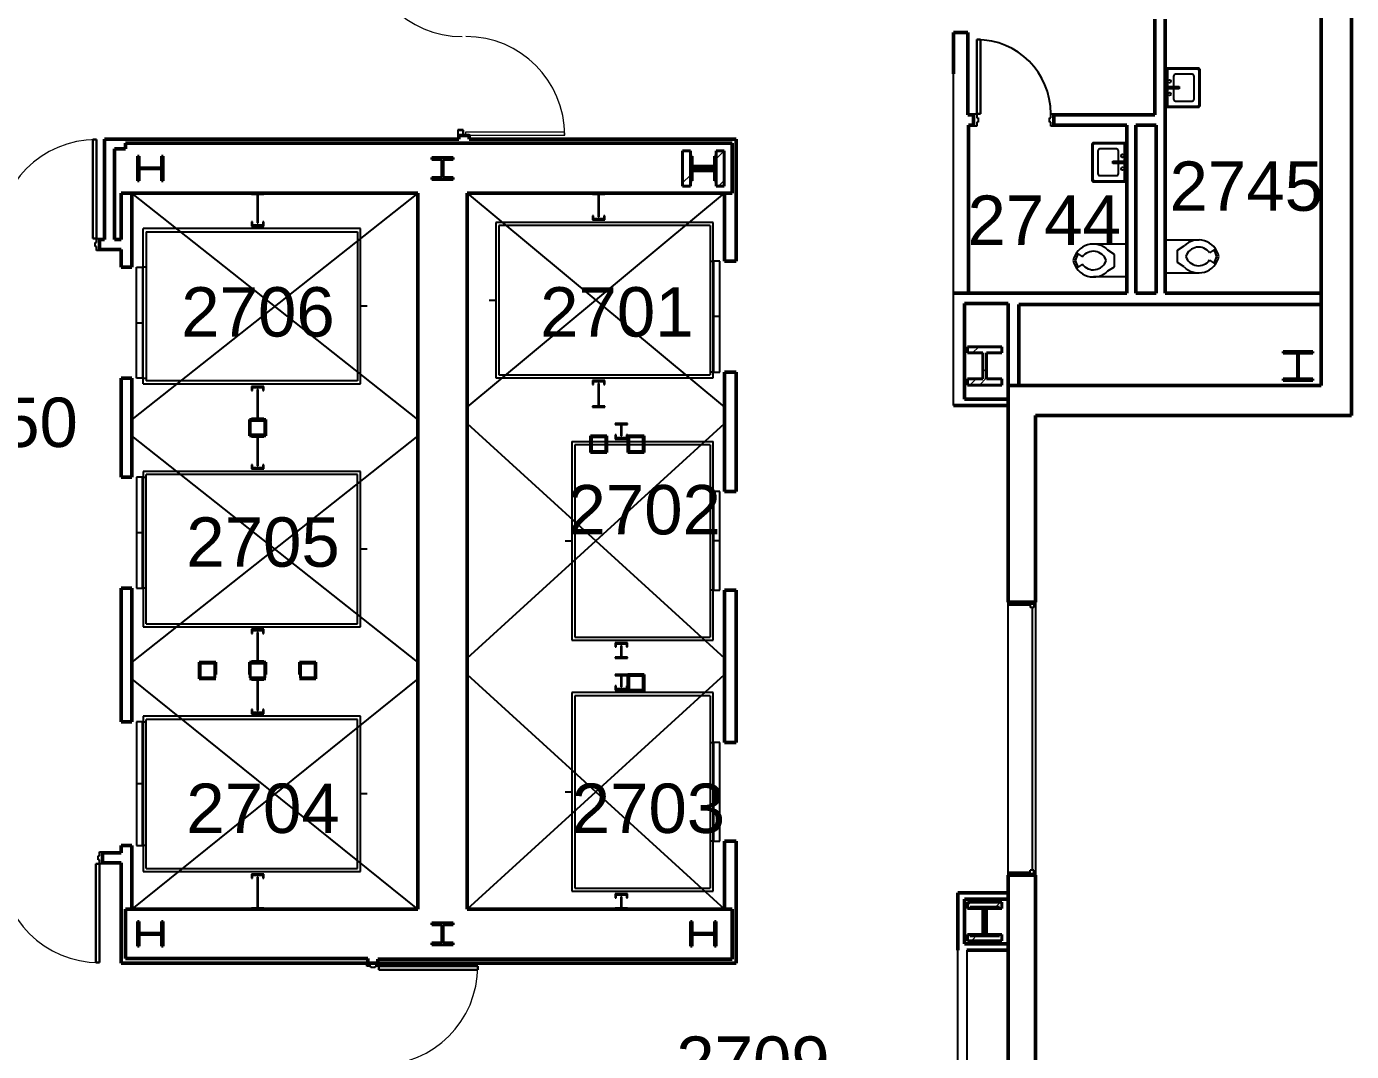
# Model space of a CAD drawing. Header units: inches. Extents: x -1132 to 5570, y -1986 to 4304.
# Drawn here: x 1653 to 2297, y 3424 to 3922 of the extents above; entities that cross this region are included whole.
import ezdxf

# ---------------------------------------------------------------- set-up
doc = ezdxf.new("R2010")
doc.units = ezdxf.units.IN
doc.header["$LTSCALE"] = 96
doc.header["$MEASUREMENT"] = 0
for name, color, linetype in [('A-ANNO-ROOM', 4, 'CONTINUOUS'), ('A-COLS', 5, 'CONTINUOUS'), ('A-DOOR', 2, 'CONTINUOUS'), ('A-FLOR-EVTR', 1, 'CONTINUOUS'), ('A-FLOR-PFIX', 2, 'CONTINUOUS'), ('A-GLAZ', 2, 'CONTINUOUS'), ('A-WALL-FULL', 6, 'CONTINUOUS')]:
    doc.layers.add(name, color=color, linetype=linetype)
doc.styles.add('ARIAL', font='arial.ttf')

msp = doc.modelspace()

# ---------------------------------------------------------------- linework, layer by layer
at = {"layer": 'A-COLS', "lineweight": 40}
for p, q in [((1706.58, 3859.13), (1706.58, 3847.03)), ((1707.39, 3859.13), (1706.58, 3859.13)), ((1707.39, 3853.33), (1707.39, 3859.13)), ((1719.08, 3859.13), (1718.27, 3859.13)), ((1718.27, 3859.13), (1718.27, 3853.33)), ((1719.08, 3847.03), (1719.08, 3859.13)), ((1859.98, 3858.48), (1849.68, 3858.48)), ((1849.68, 3858.48), (1849.68, 3857.49)), ((1849.68, 3857.49), (1854.53, 3857.49)), ((1854.53, 3857.49), (1854.53, 3848.67)), ((1855.13, 3848.67), (1855.13, 3857.49)), ((1855.13, 3857.49), (1859.98, 3857.49)), ((1859.98, 3857.49), (1859.98, 3858.48)), ((1971.48, 3861.68), (1971.48, 3844.48)), ((1975.3, 3861.68), (1971.48, 3861.68)), ((1975.3, 3854.27), (1975.3, 3861.68)), ((1975.33, 3859.13), (1975.33, 3847.03)), ((1976.14, 3859.13), (1975.33, 3859.13)), ((1976.14, 3853.33), (1976.14, 3859.13)), ((1987.83, 3859.13), (1987.02, 3859.13)), ((1987.02, 3859.13), (1987.02, 3853.33)), ((1987.83, 3847.03), (1987.83, 3859.13)), ((1991.68, 3861.68), (1987.86, 3861.68)), ((1987.86, 3861.68), (1987.86, 3854.27)), ((1991.68, 3844.48), (1991.68, 3861.68)), ((1718.27, 3853.33), (1707.39, 3853.33)), ((1707.39, 3847.03), (1707.39, 3852.82)), ((1707.39, 3852.82), (1718.27, 3852.82)), ((1718.27, 3852.82), (1718.27, 3847.03)), ((1987.86, 3854.27), (1975.3, 3854.27)), ((1975.3, 3844.48), (1975.3, 3851.89)), ((1975.3, 3851.89), (1987.86, 3851.89)), ((1987.02, 3853.33), (1976.14, 3853.33)), ((1976.14, 3847.03), (1976.14, 3852.82)), ((1976.14, 3852.82), (1987.02, 3852.82)), ((1987.02, 3852.82), (1987.02, 3847.03)), ((1987.86, 3851.89), (1987.86, 3844.48)), ((1706.58, 3847.03), (1707.39, 3847.03)), ((1718.27, 3847.03), (1719.08, 3847.03)), ((1854.53, 3848.67), (1849.68, 3848.67)), ((1849.68, 3848.67), (1849.68, 3847.68)), ((1849.68, 3847.68), (1859.98, 3847.68)), ((1859.98, 3848.67), (1855.13, 3848.67)), ((1859.98, 3847.68), (1859.98, 3848.67)), ((1971.48, 3844.48), (1975.3, 3844.48)), ((1975.33, 3847.03), (1976.14, 3847.03)), ((1987.02, 3847.03), (1987.83, 3847.03)), ((1987.86, 3844.48), (1991.68, 3844.48)), ((2126.68, 3766.43), (2109.98, 3766.43)), ((2109.98, 3766.43), (2109.98, 3763.39)), ((2109.98, 3763.39), (2117.39, 3763.39)), ((2117.39, 3763.39), (2117.39, 3750.77)), ((2119.27, 3750.77), (2119.27, 3763.39)), ((2119.27, 3763.39), (2126.68, 3763.39)), ((2126.68, 3763.39), (2126.68, 3766.43)), ((2277.84, 3764.09), (2263.32, 3764.09)), ((2263.32, 3764.09), (2263.32, 3763.38)), ((2263.32, 3763.38), (2270.36, 3763.38)), ((2270.36, 3763.38), (2270.36, 3750.78)), ((2270.8, 3750.78), (2270.8, 3763.38)), ((2270.8, 3763.38), (2277.84, 3763.38)), ((2277.84, 3763.38), (2277.84, 3764.09)), ((2117.39, 3750.77), (2109.98, 3750.77)), ((2109.98, 3750.77), (2109.98, 3747.73)), ((2109.98, 3747.73), (2126.68, 3747.73)), ((2126.68, 3750.77), (2119.27, 3750.77)), ((2126.68, 3747.73), (2126.68, 3750.77)), ((2270.36, 3750.78), (2263.32, 3750.78)), ((2263.32, 3750.78), (2263.32, 3750.07)), ((2263.32, 3750.07), (2277.84, 3750.07)), ((2277.84, 3750.78), (2270.8, 3750.78)), ((2277.84, 3750.07), (2277.84, 3750.78)), ((1761.95, 3731.08), (1760.95, 3731.08)), ((1760.95, 3731.08), (1760.95, 3723.08)), ((1761.42, 3723.54), (1761.42, 3730.61)), ((1761.42, 3730.61), (1768.49, 3730.61)), ((1768.95, 3731.08), (1767.95, 3731.08)), ((1768.49, 3730.61), (1768.49, 3723.54)), ((1768.95, 3723.08), (1768.95, 3731.08)), ((1760.95, 3723.08), (1761.95, 3723.08)), ((1768.49, 3723.54), (1761.42, 3723.54)), ((1767.95, 3723.08), (1768.95, 3723.08)), ((1934.7, 3723.08), (1926.7, 3723.08)), ((1926.7, 3723.08), (1926.7, 3715.08)), ((1927.17, 3722.61), (1934.24, 3722.61)), ((1927.17, 3715.54), (1927.17, 3722.61)), ((1934.24, 3722.61), (1934.24, 3715.54)), ((1934.7, 3715.08), (1934.7, 3723.08)), ((1952.83, 3723.08), (1944.83, 3723.08)), ((1944.83, 3723.08), (1944.83, 3715.08)), ((1945.29, 3722.61), (1952.36, 3722.61)), ((1945.29, 3715.54), (1945.29, 3722.61)), ((1952.36, 3722.61), (1952.36, 3715.54)), ((1952.83, 3715.08), (1952.83, 3723.08)), ((1934.24, 3715.54), (1927.17, 3715.54)), ((1952.36, 3715.54), (1945.29, 3715.54)), ((1926.7, 3715.08), (1934.7, 3715.08)), ((1944.83, 3715.08), (1952.83, 3715.08)), ((1744.58, 3613.08), (1736.58, 3613.08)), ((1736.58, 3613.08), (1736.58, 3605.08)), ((1737.04, 3605.54), (1737.04, 3612.61)), ((1737.04, 3612.61), (1744.11, 3612.61)), ((1744.11, 3612.61), (1744.11, 3605.54)), ((1744.58, 3607.08), (1744.58, 3613.08)), ((1761.95, 3613.08), (1760.95, 3613.08)), ((1760.95, 3613.08), (1760.95, 3607.08)), ((1761.42, 3605.54), (1761.42, 3612.61)), ((1761.42, 3612.61), (1768.49, 3612.61)), ((1768.95, 3613.08), (1767.95, 3613.08)), ((1768.49, 3612.61), (1768.49, 3605.54)), ((1768.95, 3607.08), (1768.95, 3613.08)), ((1793.33, 3613.08), (1785.33, 3613.08)), ((1785.33, 3613.08), (1785.33, 3607.08)), ((1785.79, 3605.54), (1785.79, 3612.61)), ((1785.79, 3612.61), (1792.86, 3612.61)), ((1792.86, 3612.61), (1792.86, 3605.54)), ((1793.33, 3605.08), (1793.33, 3613.08)), ((1952.83, 3607.08), (1944.83, 3607.08)), ((1944.83, 3607.08), (1944.83, 3599.08)), ((1945.29, 3599.54), (1945.29, 3606.61)), ((1945.29, 3606.61), (1952.36, 3606.61)), ((1952.36, 3606.61), (1952.36, 3599.54)), ((1952.83, 3599.08), (1952.83, 3607.08)), ((1736.58, 3605.08), (1744.58, 3605.08)), ((1744.11, 3605.54), (1737.04, 3605.54)), ((1760.95, 3605.08), (1761.95, 3605.08)), ((1768.49, 3605.54), (1761.42, 3605.54)), ((1767.95, 3605.08), (1768.95, 3605.08)), ((1785.33, 3605.08), (1793.33, 3605.08)), ((1792.86, 3605.54), (1785.79, 3605.54)), ((1944.83, 3599.08), (1952.83, 3599.08)), ((1952.36, 3599.54), (1945.29, 3599.54)), ((2126.68, 3496.43), (2109.98, 3496.43)), ((2109.98, 3496.43), (2109.98, 3493.39)), ((2109.98, 3493.39), (2117.39, 3493.39)), ((2125.59, 3494.09), (2111.07, 3494.09)), ((2111.07, 3494.09), (2111.07, 3493.38)), ((2111.07, 3493.38), (2118.11, 3493.38)), ((2117.39, 3493.39), (2117.39, 3480.77)), ((2118.11, 3493.38), (2118.11, 3480.78)), ((2118.55, 3480.78), (2118.55, 3493.38)), ((2118.55, 3493.38), (2125.59, 3493.38)), ((2119.27, 3480.77), (2119.27, 3493.39)), ((2119.27, 3493.39), (2126.68, 3493.39)), ((2125.59, 3493.38), (2125.59, 3494.09)), ((2126.68, 3493.39), (2126.68, 3496.43)), ((1706.58, 3487.13), (1706.58, 3475.03)), ((1707.39, 3487.13), (1706.58, 3487.13)), ((1707.39, 3481.33), (1707.39, 3487.13)), ((1719.08, 3487.13), (1718.27, 3487.13)), ((1718.27, 3487.13), (1718.27, 3481.33)), ((1719.08, 3475.03), (1719.08, 3487.13)), ((1859.98, 3486.48), (1849.68, 3486.48)), ((1849.68, 3486.48), (1849.68, 3485.49)), ((1849.68, 3485.49), (1854.53, 3485.49)), ((1854.53, 3485.49), (1854.53, 3476.67)), ((1855.13, 3476.67), (1855.13, 3485.49)), ((1855.13, 3485.49), (1859.98, 3485.49)), ((1859.98, 3485.49), (1859.98, 3486.48)), ((1975.33, 3487.13), (1975.33, 3475.03)), ((1976.14, 3487.13), (1975.33, 3487.13)), ((1976.14, 3481.33), (1976.14, 3487.13)), ((1987.83, 3487.13), (1987.02, 3487.13)), ((1987.02, 3487.13), (1987.02, 3481.33)), ((1987.83, 3475.03), (1987.83, 3487.13)), ((1718.27, 3481.33), (1707.39, 3481.33)), ((1707.39, 3475.03), (1707.39, 3480.82)), ((1707.39, 3480.82), (1718.27, 3480.82)), ((1718.27, 3480.82), (1718.27, 3475.03)), ((1987.02, 3481.33), (1976.14, 3481.33)), ((1976.14, 3475.03), (1976.14, 3480.82)), ((1976.14, 3480.82), (1987.02, 3480.82)), ((1987.02, 3480.82), (1987.02, 3475.03)), ((2117.39, 3480.77), (2109.98, 3480.77)), ((2109.98, 3480.77), (2109.98, 3477.73)), ((2109.98, 3477.73), (2126.68, 3477.73)), ((2118.11, 3480.78), (2111.07, 3480.78)), ((2111.07, 3480.78), (2111.07, 3480.07)), ((2111.07, 3480.07), (2125.59, 3480.07)), ((2125.59, 3480.78), (2118.55, 3480.78)), ((2126.68, 3480.77), (2119.27, 3480.77)), ((2125.59, 3480.07), (2125.59, 3480.78)), ((2126.68, 3477.73), (2126.68, 3480.77)), ((1706.58, 3475.03), (1707.39, 3475.03)), ((1718.27, 3475.03), (1719.08, 3475.03)), ((1854.53, 3476.67), (1849.68, 3476.67)), ((1849.68, 3476.67), (1849.68, 3475.68)), ((1849.68, 3475.68), (1859.98, 3475.68)), ((1859.98, 3476.67), (1855.13, 3476.67)), ((1859.98, 3475.68), (1859.98, 3476.67)), ((1975.33, 3475.03), (1976.14, 3475.03)), ((1987.02, 3475.03), (1987.83, 3475.03))]:
    msp.add_line(p, q, dxfattribs=at)
at = {"layer": 'A-COLS', "lineweight": 15}
for p, q in [((1859.75, 3857.49), (1859.98, 3857.72)), ((1972.72, 3861.68), (1971.48, 3860.44)), ((1975.33, 3859.02), (1975.43, 3859.13)), ((1991.68, 3861.63), (1987.86, 3857.81)), ((1706.58, 3856.37), (1707.39, 3857.18)), ((1706.58, 3851.77), (1707.39, 3852.57)), ((1707.63, 3852.82), (1708.15, 3853.33)), ((1854.53, 3852.26), (1855.13, 3852.87)), ((1975.33, 3854.42), (1976.14, 3855.23)), ((1979.71, 3854.27), (1977.33, 3851.89)), ((1984.31, 3854.27), (1981.93, 3851.89)), ((1987.02, 3851.71), (1987.83, 3852.52)), ((1718.27, 3849.06), (1719.08, 3849.87)), ((1849.94, 3847.68), (1850.93, 3848.67)), ((1854.55, 3847.68), (1855.53, 3848.67)), ((1975.3, 3849.86), (1971.48, 3846.04)), ((1975.3, 3845.25), (1974.52, 3844.48)), ((1987.02, 3847.1), (1987.83, 3847.91)), ((1991.68, 3847.23), (1988.92, 3844.48)), ((2109.98, 3765.59), (2110.81, 3766.43)), ((2112.38, 3763.39), (2115.42, 3766.43)), ((2264.43, 3763.38), (2265.14, 3764.09)), ((2117.39, 3753.99), (2119.27, 3755.87)), ((2270.36, 3754.91), (2270.8, 3755.35)), ((2111.12, 3747.73), (2114.16, 3750.77)), ((2115.73, 3747.73), (2119.27, 3751.27)), ((2265.52, 3750.07), (2266.23, 3750.78)), ((2270.13, 3750.07), (2270.84, 3750.78)), ((1768.49, 3728.21), (1768.95, 3728.68)), ((1763.35, 3723.08), (1763.82, 3723.54)), ((1767.96, 3723.08), (1768.42, 3723.54)), ((1768.49, 3723.61), (1768.95, 3724.07)), ((1933.95, 3722.61), (1934.42, 3723.08)), ((1952.36, 3722.02), (1952.83, 3722.48)), ((1926.7, 3715.36), (1927.17, 3715.83)), ((1931.02, 3715.08), (1931.49, 3715.54)), ((1934.24, 3718.29), (1934.7, 3718.76)), ((1945.42, 3715.08), (1945.89, 3715.54)), ((1950.03, 3715.08), (1950.5, 3715.54)), ((1952.36, 3717.41), (1952.83, 3717.87)), ((1766.93, 3612.61), (1767.39, 3613.08)), ((1785.94, 3612.61), (1786.4, 3613.08)), ((1790.54, 3612.61), (1791.01, 3613.08)), ((1744.11, 3608.8), (1744.58, 3609.27)), ((1760.95, 3606.64), (1761.42, 3607.1)), ((1768.49, 3609.56), (1768.95, 3610.03)), ((1785.33, 3612), (1785.79, 3612.47)), ((1785.33, 3607.4), (1785.79, 3607.86)), ((1951, 3606.61), (1951.47, 3607.08)), ((1740.39, 3605.08), (1740.85, 3605.54)), ((1764, 3605.08), (1764.47, 3605.54)), ((1944.83, 3600.44), (1945.29, 3600.9)), ((1952.36, 3603.37), (1952.83, 3603.83)), ((1948.07, 3599.08), (1948.54, 3599.54)), ((2109.98, 3494.88), (2111.52, 3496.43)), ((2113.73, 3493.38), (2113.3, 3494.09)), ((2117.53, 3493.38), (2117.1, 3494.09)), ((2118.55, 3491.68), (2118.11, 3492.42)), ((2122.88, 3493.39), (2125.92, 3496.43)), ((1718.27, 3483.32), (1719.08, 3484.12)), ((1849.68, 3486.28), (1849.87, 3486.48)), ((1853.49, 3485.49), (1854.48, 3486.48)), ((1987.02, 3485.97), (1987.83, 3486.78)), ((2117.39, 3487.89), (2119.27, 3489.77)), ((2117.39, 3483.29), (2119.27, 3485.17)), ((2118.55, 3485.36), (2118.11, 3486.09)), ((1711.17, 3480.82), (1711.68, 3481.33)), ((1715.77, 3480.82), (1716.29, 3481.33)), ((1975.33, 3478.88), (1976.14, 3479.69)), ((1977.26, 3480.82), (1977.78, 3481.33)), ((1981.87, 3480.82), (1982.39, 3481.33)), ((2109.98, 3480.48), (2110.26, 3480.77)), ((2111.83, 3477.73), (2114.87, 3480.77)), ((2121.73, 3480.07), (2121.3, 3480.78)), ((2125.53, 3480.07), (2125.1, 3480.78)), ((2126.23, 3477.73), (2126.68, 3478.18)), ((1706.58, 3476.23), (1707.39, 3477.04)), ((1858.08, 3475.68), (1859.07, 3476.67)), ((1976.08, 3475.03), (1976.14, 3475.09))]:
    msp.add_line(p, q, dxfattribs=at)
at = {"layer": 'A-DOOR', "lineweight": 30}
for p, q in [((2114.45, 3915.7), (2116.2, 3915.7)), ((2114.45, 3879.7), (2114.45, 3915.7)), ((2116.2, 3915.7), (2116.2, 3879.7)), ((2116.2, 3879.7), (2114.45, 3879.7)), ((1684.83, 3867.08), (1684.83, 3819.08)), ((1686.58, 3867.08), (1684.83, 3867.08)), ((1686.58, 3819.08), (1686.58, 3867.08)), ((1684.83, 3819.08), (1686.58, 3819.08)), ((1686.33, 3467.08), (1686.33, 3515.08)), ((1686.33, 3515.08), (1688.08, 3515.08)), ((1688.08, 3515.08), (1688.08, 3467.08)), ((1688.08, 3467.08), (1686.33, 3467.08)), ((1823.95, 3463.55), (1823.95, 3465.3)), ((1823.95, 3465.3), (1871.95, 3465.3)), ((1871.95, 3465.3), (1871.95, 3463.55)), ((1871.95, 3463.55), (1823.95, 3463.55))]:
    msp.add_line(p, q, dxfattribs=at)
at = {"layer": 'A-DOOR'}
for p, q in [((2112.45, 3879.7), (2114.45, 3879.7)), ((2112.45, 3879.2), (2112.45, 3879.7)), ((2112.95, 3879.2), (2112.45, 3879.2)), ((2112.95, 3874.08), (2112.95, 3879.2)), ((2114.45, 3879.7), (2114.45, 3877.76)), ((2114.45, 3877.76), (2115.07, 3877.76)), ((2115.07, 3877.76), (2115.07, 3875.51)), ((2149.83, 3877.76), (2150.45, 3877.76)), ((2149.83, 3875.51), (2149.83, 3877.76)), ((2150.45, 3879.7), (2152.45, 3879.7)), ((2150.45, 3877.76), (2150.45, 3879.7)), ((2151.95, 3879.2), (2151.95, 3874.08)), ((2152.45, 3879.2), (2151.95, 3879.2)), ((2152.45, 3879.7), (2152.45, 3879.2)), ((1864.89, 3871.83), (1862.33, 3871.83)), ((1862.33, 3871.83), (1862.33, 3869.14)), ((1862.39, 3869.2), (1862.39, 3871.76)), ((1862.39, 3871.76), (1864.83, 3871.76)), ((1864.83, 3871.76), (1864.83, 3869.14)), ((1864.89, 3869.2), (1864.89, 3871.83)), ((2112.45, 3874.08), (2112.95, 3874.08)), ((2112.45, 3873.58), (2112.45, 3874.08)), ((2114.45, 3873.58), (2112.45, 3873.58)), ((2114.45, 3875.51), (2114.45, 3873.58)), ((2115.07, 3875.51), (2114.45, 3875.51)), ((2150.45, 3875.51), (2149.83, 3875.51)), ((2150.45, 3873.58), (2150.45, 3875.51)), ((2152.45, 3873.58), (2150.45, 3873.58)), ((2151.95, 3874.08), (2152.45, 3874.08)), ((2152.45, 3874.08), (2152.45, 3873.58)), ((1862.33, 3869.14), (1862.83, 3869.14)), ((1862.83, 3869.2), (1862.39, 3869.2)), ((1862.83, 3869.14), (1862.83, 3869.2)), ((1864.83, 3869.14), (1868.14, 3869.14)), ((1868.2, 3869.2), (1864.89, 3869.2)), ((1868.14, 3867.76), (1867.7, 3867.76)), ((1867.7, 3867.76), (1867.7, 3867.7)), ((1867.7, 3867.7), (1868.2, 3867.7)), ((1868.14, 3869.14), (1868.14, 3867.76)), ((1868.2, 3867.7), (1868.2, 3869.2)), ((1686.58, 3819.08), (1688.58, 3819.08)), ((1686.58, 3817.14), (1686.58, 3819.08)), ((1688.08, 3818.58), (1688.08, 3813.7)), ((1688.58, 3818.58), (1688.08, 3818.58)), ((1688.58, 3819.08), (1688.58, 3818.58)), ((1685.95, 3817.14), (1686.58, 3817.14)), ((1685.95, 3815.14), (1685.95, 3817.14)), ((1686.58, 3815.14), (1685.95, 3815.14)), ((1686.58, 3813.2), (1686.58, 3815.14)), ((1688.58, 3813.2), (1686.58, 3813.2)), ((1688.08, 3813.7), (1688.58, 3813.7)), ((1688.58, 3813.7), (1688.58, 3813.2)), ((1687.46, 3517.01), (1687.46, 3519.01)), ((1687.46, 3519.01), (1688.08, 3519.01)), ((1688.08, 3517.01), (1687.46, 3517.01)), ((1688.08, 3519.01), (1688.08, 3520.95)), ((1688.08, 3520.95), (1690.08, 3520.95)), ((1688.08, 3515.08), (1688.08, 3517.01)), ((1690.08, 3520.45), (1689.58, 3520.45)), ((1689.58, 3520.45), (1689.58, 3515.58)), ((1690.08, 3520.95), (1690.08, 3520.45)), ((1690.08, 3515.08), (1688.08, 3515.08)), ((1689.58, 3515.58), (1690.08, 3515.58)), ((1690.08, 3515.58), (1690.08, 3515.08)), ((1818.08, 3465.3), (1818.08, 3467.3)), ((1818.08, 3467.3), (1818.58, 3467.3)), ((1820.02, 3465.3), (1818.08, 3465.3)), ((1818.58, 3467.3), (1818.58, 3466.8)), ((1818.58, 3466.8), (1823.45, 3466.8)), ((1820.02, 3464.68), (1820.02, 3465.3)), ((1822.02, 3464.68), (1820.02, 3464.68)), ((1822.02, 3465.3), (1822.02, 3464.68)), ((1823.95, 3465.3), (1822.02, 3465.3)), ((1823.45, 3467.3), (1823.95, 3467.3)), ((1823.45, 3466.8), (1823.45, 3467.3)), ((1823.95, 3467.3), (1823.95, 3465.3))]:
    msp.add_line(p, q, dxfattribs=at)
at = {"layer": 'A-DOOR', "lineweight": 20}
for p, q in [((1866.2, 3870.95), (1914.17, 3870.95)), ((1866.2, 3869.2), (1866.2, 3870.95)), ((1914.14, 3869.2), (1914.14, 3870.95)), ((1866.2, 3869.2), (1914.2, 3869.2))]:
    msp.add_line(p, q, dxfattribs=at)
at = {"layer": 'A-DOOR', "lineweight": 9}
for centre, radius, start, end in [((1864.39, 3965.2), 48, 180, 270), ((1866.2, 3869.2), 48, 0, 90), ((2114.45, 3879.7), 36, 0, 90), ((1686.58, 3819.08), 48, 90, 180), ((1688.08, 3515.08), 48, 180, 270), ((1823.95, 3465.3), 48, 270, 0)]:
    msp.add_arc(centre, radius, start, end, dxfattribs=at)
at = {"layer": 'A-DOOR'}
msp.add_arc((2114.45, 3879.7), 36, 0, 90, dxfattribs=at)
at = {"layer": 'A-FLOR-EVTR'}
for p, q in [((1842.83, 3731.08), (1703.83, 3841.08)), ((1842.83, 3841.08), (1703.83, 3731.08)), ((1767.95, 3841.08), (1761.95, 3841.08)), ((1761.95, 3841.08), (1761.95, 3840.58)), ((1761.95, 3840.58), (1764.7, 3840.58)), ((1764.7, 3840.58), (1764.7, 3826.58)), ((1765.2, 3826.58), (1765.2, 3840.58)), ((1765.2, 3840.58), (1767.95, 3840.58)), ((1767.95, 3840.58), (1767.95, 3841.08)), ((1866.83, 3737.08), (1991.83, 3841.08)), ((1866.83, 3841.08), (1991.83, 3737.08)), ((1933.7, 3841.08), (1927.7, 3841.08)), ((1927.7, 3841.08), (1927.7, 3840.58)), ((1927.7, 3840.58), (1930.45, 3840.58)), ((1930.45, 3840.58), (1930.45, 3829.58)), ((1930.95, 3829.58), (1930.95, 3840.58)), ((1930.95, 3840.58), (1933.7, 3840.58)), ((1933.7, 3840.58), (1933.7, 3841.08)), ((1762.45, 3827.08), (1761.95, 3827.08)), ((1761.95, 3827.08), (1761.95, 3825.08)), ((1761.95, 3825.08), (1767.95, 3825.08)), ((1762.45, 3825.58), (1762.45, 3827.08)), ((1767.45, 3825.58), (1762.45, 3825.58)), ((1764.7, 3826.58), (1765.2, 3826.58)), ((1767.95, 3827.08), (1767.45, 3827.08)), ((1767.45, 3827.08), (1767.45, 3825.58)), ((1767.95, 3825.08), (1767.95, 3827.08)), ((1986.33, 3826.83), (1880.7, 3826.83)), ((1880.7, 3826.83), (1880.7, 3751.33)), ((1882.2, 3825.33), (1882.2, 3752.83)), ((1984.83, 3825.33), (1882.2, 3825.33)), ((1928.2, 3830.08), (1927.7, 3830.08)), ((1927.7, 3830.08), (1927.7, 3828.08)), ((1927.7, 3828.08), (1933.7, 3828.08)), ((1928.2, 3828.58), (1928.2, 3830.08)), ((1933.2, 3828.58), (1928.2, 3828.58)), ((1930.45, 3829.58), (1930.95, 3829.58)), ((1933.7, 3830.08), (1933.2, 3830.08)), ((1933.2, 3830.08), (1933.2, 3828.58)), ((1933.7, 3828.08), (1933.7, 3830.08)), ((1984.83, 3825.33), (1984.83, 3752.83)), ((1986.33, 3751.33), (1986.33, 3826.83)), ((1709.33, 3748.33), (1709.33, 3823.83)), ((1814.95, 3823.83), (1709.33, 3823.83)), ((1710.83, 3822.33), (1710.83, 3749.83)), ((1710.83, 3822.33), (1813.45, 3822.33)), ((1813.45, 3822.33), (1813.45, 3749.83)), ((1814.95, 3748.33), (1814.95, 3823.83)), ((1984.83, 3808.08), (1986.33, 3808.08)), ((1989.58, 3808.08), (1986.58, 3808.08)), ((1986.58, 3808.08), (1986.58, 3754.08)), ((1989.58, 3754.08), (1989.58, 3808.08)), ((1706.08, 3751.08), (1706.08, 3805.08)), ((1706.08, 3805.08), (1709.08, 3805.08)), ((1709.08, 3805.08), (1709.08, 3751.08)), ((1710.83, 3805.08), (1709.33, 3805.08)), ((1877.45, 3789.08), (1880.45, 3789.08)), ((1818.2, 3786.08), (1815.2, 3786.08)), ((1989.58, 3781.08), (1986.58, 3781.08)), ((1706.08, 3778.08), (1709.08, 3778.08)), ((1709.08, 3751.08), (1706.08, 3751.08)), ((1709.33, 3751.08), (1710.83, 3751.08)), ((1709.33, 3748.33), (1814.95, 3748.33)), ((1813.45, 3749.83), (1710.83, 3749.83)), ((1880.7, 3751.33), (1986.33, 3751.33)), ((1882.2, 3752.83), (1984.83, 3752.83)), ((1927.7, 3750.08), (1927.7, 3748.08)), ((1933.7, 3750.08), (1927.7, 3750.08)), ((1927.7, 3748.08), (1928.2, 3748.08)), ((1928.2, 3748.08), (1928.2, 3749.58)), ((1928.2, 3749.58), (1933.2, 3749.58)), ((1930.95, 3748.58), (1930.45, 3748.58)), ((1930.45, 3748.58), (1930.45, 3737.58)), ((1930.95, 3737.58), (1930.95, 3748.58)), ((1933.2, 3749.58), (1933.2, 3748.08)), ((1933.2, 3748.08), (1933.7, 3748.08)), ((1933.7, 3748.08), (1933.7, 3750.08)), ((1986.33, 3754.08), (1984.83, 3754.08)), ((1986.58, 3754.08), (1989.58, 3754.08)), ((1767.95, 3747.08), (1761.95, 3747.08)), ((1761.95, 3747.08), (1761.95, 3745.08)), ((1761.95, 3745.08), (1762.45, 3745.08)), ((1762.45, 3745.08), (1762.45, 3746.58)), ((1762.45, 3746.58), (1767.45, 3746.58)), ((1765.2, 3745.58), (1764.7, 3745.58)), ((1764.7, 3745.58), (1764.7, 3731.58)), ((1765.2, 3731.58), (1765.2, 3745.58)), ((1767.45, 3746.58), (1767.45, 3745.08)), ((1767.45, 3745.08), (1767.95, 3745.08)), ((1767.95, 3745.08), (1767.95, 3747.08)), ((1927.7, 3737.58), (1927.7, 3737.08)), ((1930.45, 3737.58), (1927.7, 3737.58)), ((1927.7, 3737.08), (1933.7, 3737.08)), ((1933.7, 3737.58), (1930.95, 3737.58)), ((1933.7, 3737.08), (1933.7, 3737.58)), ((1764.7, 3731.58), (1761.95, 3731.58)), ((1761.95, 3731.58), (1761.95, 3731.08)), ((1761.95, 3731.08), (1767.95, 3731.08)), ((1767.95, 3731.58), (1765.2, 3731.58)), ((1767.95, 3731.08), (1767.95, 3731.58)), ((1866.83, 3615.08), (1991.83, 3729.08)), ((1866.83, 3729.08), (1991.83, 3615.08)), ((1944.7, 3729.08), (1938.7, 3729.08)), ((1938.7, 3729.08), (1938.7, 3728.58)), ((1938.7, 3728.58), (1941.45, 3728.58)), ((1941.45, 3728.58), (1941.45, 3723.08)), ((1941.95, 3723.08), (1941.95, 3728.58)), ((1941.95, 3728.58), (1944.7, 3728.58)), ((1944.7, 3728.58), (1944.7, 3729.08)), ((1842.83, 3723.08), (1703.83, 3613.08)), ((1842.83, 3613.08), (1703.83, 3723.08)), ((1767.95, 3723.08), (1761.95, 3723.08)), ((1761.95, 3723.08), (1761.95, 3722.58)), ((1761.95, 3722.58), (1764.7, 3722.58)), ((1764.7, 3722.58), (1764.7, 3708.58)), ((1765.2, 3708.58), (1765.2, 3722.58)), ((1765.2, 3722.58), (1767.95, 3722.58)), ((1767.95, 3722.58), (1767.95, 3723.08)), ((1939.2, 3723.58), (1938.7, 3723.58)), ((1938.7, 3723.58), (1938.7, 3721.58)), ((1939.2, 3722.08), (1939.2, 3723.58)), ((1944.2, 3722.08), (1939.2, 3722.08)), ((1941.45, 3723.08), (1941.95, 3723.08)), ((1944.7, 3723.58), (1944.2, 3723.58)), ((1944.2, 3723.58), (1944.2, 3722.08)), ((1944.7, 3721.58), (1944.7, 3723.58)), ((1917.7, 3720.33), (1986.33, 3720.33)), ((1917.7, 3720.33), (1917.7, 3623.83)), ((1919.2, 3718.83), (1919.2, 3625.33)), ((1984.83, 3718.83), (1919.2, 3718.83)), ((1938.7, 3721.58), (1944.7, 3721.58)), ((1984.83, 3718.83), (1984.83, 3625.33)), ((1986.33, 3623.83), (1986.33, 3720.33)), ((1709.08, 3703.08), (1706.08, 3703.08)), ((1706.08, 3703.08), (1706.08, 3649.08)), ((1709.08, 3649.08), (1709.08, 3703.08)), ((1814.95, 3705.83), (1709.33, 3705.83)), ((1709.33, 3705.83), (1709.33, 3630.33)), ((1709.33, 3703.08), (1710.83, 3703.08)), ((1710.83, 3631.83), (1710.83, 3704.33)), ((1813.45, 3704.33), (1710.83, 3704.33)), ((1762.45, 3709.08), (1761.95, 3709.08)), ((1761.95, 3709.08), (1761.95, 3707.08)), ((1761.95, 3707.08), (1767.95, 3707.08)), ((1762.45, 3707.58), (1762.45, 3709.08)), ((1767.45, 3707.58), (1762.45, 3707.58)), ((1764.7, 3708.58), (1765.2, 3708.58)), ((1767.95, 3709.08), (1767.45, 3709.08)), ((1767.45, 3709.08), (1767.45, 3707.58)), ((1767.95, 3707.08), (1767.95, 3709.08)), ((1813.45, 3631.83), (1813.45, 3704.33)), ((1814.95, 3630.33), (1814.95, 3705.83)), ((1984.83, 3696.08), (1986.33, 3696.08)), ((1989.58, 3696.08), (1986.58, 3696.08)), ((1986.58, 3696.08), (1986.58, 3648.08)), ((1989.58, 3648.08), (1989.58, 3696.08)), ((1706.08, 3676.08), (1709.08, 3676.08)), ((1914.45, 3672.08), (1917.45, 3672.08)), ((1989.58, 3672.08), (1986.58, 3672.08)), ((1818.2, 3668.08), (1815.2, 3668.08)), ((1706.08, 3649.08), (1709.08, 3649.08)), ((1710.83, 3649.08), (1709.33, 3649.08)), ((1986.33, 3648.08), (1984.83, 3648.08)), ((1986.58, 3648.08), (1989.58, 3648.08)), ((1710.83, 3631.83), (1813.45, 3631.83)), ((1709.33, 3630.33), (1814.95, 3630.33)), ((1767.95, 3629.08), (1761.95, 3629.08)), ((1761.95, 3629.08), (1761.95, 3627.08)), ((1761.95, 3627.08), (1762.45, 3627.08)), ((1762.45, 3627.08), (1762.45, 3628.58)), ((1762.45, 3628.58), (1767.45, 3628.58)), ((1765.2, 3627.58), (1764.7, 3627.58)), ((1764.7, 3627.58), (1764.7, 3613.58)), ((1765.2, 3613.58), (1765.2, 3627.58)), ((1767.45, 3628.58), (1767.45, 3627.08)), ((1767.45, 3627.08), (1767.95, 3627.08)), ((1767.95, 3627.08), (1767.95, 3629.08)), ((1917.7, 3623.83), (1986.33, 3623.83)), ((1919.2, 3625.33), (1984.83, 3625.33)), ((1938.7, 3622.58), (1938.7, 3620.58)), ((1944.7, 3622.58), (1938.7, 3622.58)), ((1938.7, 3620.58), (1939.2, 3620.58)), ((1939.2, 3620.58), (1939.2, 3622.08)), ((1939.2, 3622.08), (1944.2, 3622.08)), ((1941.95, 3621.08), (1941.45, 3621.08)), ((1941.45, 3621.08), (1941.45, 3615.58)), ((1941.95, 3615.58), (1941.95, 3621.08)), ((1944.2, 3622.08), (1944.2, 3620.58)), ((1944.2, 3620.58), (1944.7, 3620.58)), ((1944.7, 3620.58), (1944.7, 3622.58)), ((1764.7, 3613.58), (1761.95, 3613.58)), ((1761.95, 3613.58), (1761.95, 3613.08)), ((1761.95, 3613.08), (1767.95, 3613.08)), ((1767.95, 3613.58), (1765.2, 3613.58)), ((1767.95, 3613.08), (1767.95, 3613.58)), ((1938.7, 3615.58), (1938.7, 3615.08)), ((1941.45, 3615.58), (1938.7, 3615.58)), ((1938.7, 3615.08), (1944.7, 3615.08)), ((1944.7, 3615.58), (1941.95, 3615.58)), ((1944.7, 3615.08), (1944.7, 3615.58)), ((1866.83, 3493.08), (1991.83, 3607.08)), ((1866.83, 3607.08), (1991.83, 3493.08)), ((1944.7, 3607.08), (1938.7, 3607.08)), ((1938.7, 3607.08), (1938.7, 3606.58)), ((1938.7, 3606.58), (1941.45, 3606.58)), ((1941.45, 3606.58), (1941.45, 3601.08)), ((1941.95, 3601.08), (1941.95, 3606.58)), ((1941.95, 3606.58), (1944.7, 3606.58)), ((1944.7, 3606.58), (1944.7, 3607.08)), ((1842.83, 3605.08), (1703.83, 3493.08)), ((1842.83, 3493.08), (1703.83, 3605.08)), ((1767.95, 3605.08), (1761.95, 3605.08)), ((1761.95, 3605.08), (1761.95, 3604.58)), ((1761.95, 3604.58), (1764.7, 3604.58)), ((1764.7, 3604.58), (1764.7, 3589.58)), ((1765.2, 3589.58), (1765.2, 3604.58)), ((1765.2, 3604.58), (1767.95, 3604.58)), ((1767.95, 3604.58), (1767.95, 3605.08)), ((1939.2, 3601.58), (1938.7, 3601.58)), ((1938.7, 3601.58), (1938.7, 3599.58)), ((1939.2, 3600.08), (1939.2, 3601.58)), ((1944.2, 3600.08), (1939.2, 3600.08)), ((1941.45, 3601.08), (1941.95, 3601.08)), ((1944.7, 3601.58), (1944.2, 3601.58)), ((1944.2, 3601.58), (1944.2, 3600.08)), ((1944.7, 3599.58), (1944.7, 3601.58)), ((1986.33, 3598.33), (1917.7, 3598.33)), ((1917.7, 3598.33), (1917.7, 3501.83)), ((1919.2, 3596.83), (1919.2, 3503.33)), ((1984.83, 3596.83), (1919.2, 3596.83)), ((1938.7, 3599.58), (1944.7, 3599.58)), ((1984.83, 3596.83), (1984.83, 3503.33)), ((1986.33, 3501.83), (1986.33, 3598.33)), ((1814.95, 3586.83), (1709.33, 3586.83)), ((1709.33, 3586.83), (1709.33, 3511.33)), ((1762.45, 3590.08), (1761.95, 3590.08)), ((1761.95, 3590.08), (1761.95, 3588.08)), ((1761.95, 3588.08), (1767.95, 3588.08)), ((1762.45, 3588.58), (1762.45, 3590.08)), ((1767.45, 3588.58), (1762.45, 3588.58)), ((1764.7, 3589.58), (1765.2, 3589.58)), ((1767.95, 3590.08), (1767.45, 3590.08)), ((1767.45, 3590.08), (1767.45, 3588.58)), ((1767.95, 3588.08), (1767.95, 3590.08)), ((1814.95, 3511.33), (1814.95, 3586.83)), ((1709.08, 3584.08), (1706.08, 3584.08)), ((1706.08, 3584.08), (1706.08, 3524.08)), ((1709.08, 3524.08), (1709.08, 3584.08)), ((1709.33, 3584.08), (1710.83, 3584.08)), ((1710.83, 3512.83), (1710.83, 3585.33)), ((1813.45, 3585.33), (1710.83, 3585.33)), ((1813.45, 3512.83), (1813.45, 3585.33)), ((1984.83, 3574.08), (1986.33, 3574.08)), ((1989.58, 3574.08), (1986.58, 3574.08)), ((1986.58, 3574.08), (1986.58, 3526.08)), ((1989.58, 3526.08), (1989.58, 3574.08)), ((1706.08, 3554.08), (1709.08, 3554.08)), ((1818.2, 3549.08), (1815.2, 3549.08)), ((1914.45, 3550.08), (1917.45, 3550.08)), ((1989.58, 3550.08), (1986.58, 3550.08)), ((1706.08, 3524.08), (1709.08, 3524.08)), ((1710.83, 3524.08), (1709.33, 3524.08)), ((1986.33, 3526.08), (1984.83, 3526.08)), ((1986.58, 3526.08), (1989.58, 3526.08)), ((1709.33, 3511.33), (1814.95, 3511.33)), ((1710.83, 3512.83), (1813.45, 3512.83)), ((1767.95, 3510.08), (1761.95, 3510.08)), ((1761.95, 3510.08), (1761.95, 3508.08)), ((1762.45, 3508.08), (1762.45, 3509.58)), ((1762.45, 3509.58), (1767.45, 3509.58)), ((1767.45, 3509.58), (1767.45, 3508.08)), ((1767.95, 3508.08), (1767.95, 3510.08)), ((1761.95, 3508.08), (1762.45, 3508.08)), ((1765.2, 3508.58), (1764.7, 3508.58)), ((1764.7, 3508.58), (1764.7, 3493.58)), ((1765.2, 3493.58), (1765.2, 3508.58)), ((1767.45, 3508.08), (1767.95, 3508.08)), ((1919.2, 3503.33), (1984.83, 3503.33)), ((1917.7, 3501.83), (1986.33, 3501.83)), ((1938.7, 3500.58), (1938.7, 3498.58)), ((1944.7, 3500.58), (1938.7, 3500.58)), ((1938.7, 3498.58), (1939.2, 3498.58)), ((1939.2, 3498.58), (1939.2, 3500.08)), ((1939.2, 3500.08), (1944.2, 3500.08)), ((1941.95, 3499.08), (1941.45, 3499.08)), ((1941.45, 3499.08), (1941.45, 3493.58)), ((1941.95, 3493.58), (1941.95, 3499.08)), ((1944.2, 3500.08), (1944.2, 3498.58)), ((1944.2, 3498.58), (1944.7, 3498.58)), ((1944.7, 3498.58), (1944.7, 3500.58)), ((1764.7, 3493.58), (1761.95, 3493.58)), ((1761.95, 3493.58), (1761.95, 3493.08)), ((1761.95, 3493.08), (1767.95, 3493.08)), ((1767.95, 3493.58), (1765.2, 3493.58)), ((1767.95, 3493.08), (1767.95, 3493.58)), ((1938.7, 3493.58), (1938.7, 3493.08)), ((1941.45, 3493.58), (1938.7, 3493.58)), ((1938.7, 3493.08), (1944.7, 3493.08)), ((1944.7, 3493.58), (1941.95, 3493.58)), ((1944.7, 3493.08), (1944.7, 3493.58))]:
    msp.add_line(p, q, dxfattribs=at)
at = {"layer": 'A-FLOR-PFIX'}
for p, q in [((2222.08, 3901.83), (2206.08, 3901.83)), ((2221.58, 3901.33), (2207.08, 3901.33)), ((2207.08, 3901.33), (2207.08, 3883.33)), ((2210.08, 3897.83), (2210.08, 3892.95)), ((2219.08, 3898.83), (2211.08, 3898.83)), ((2220.08, 3886.83), (2220.08, 3897.83)), ((2222.58, 3884.33), (2222.58, 3900.33)), ((2223.08, 3883.83), (2223.08, 3900.83)), ((2207.53, 3891.71), (2207.53, 3892.95)), ((2207.53, 3892.95), (2212.76, 3892.95)), ((2212.76, 3891.71), (2207.53, 3891.71)), ((2210.08, 3891.71), (2210.08, 3886.83)), ((2212.76, 3892.95), (2212.76, 3891.71)), ((2207.08, 3883.33), (2221.58, 3883.33)), ((2211.08, 3885.83), (2219.08, 3885.83)), ((2206.08, 3882.83), (2222.08, 3882.83)), ((2170.33, 3864.58), (2170.33, 3847.58)), ((2170.83, 3864.08), (2170.83, 3848.08)), ((2187.33, 3865.58), (2171.33, 3865.58)), ((2186.33, 3865.08), (2171.83, 3865.08)), ((2186.33, 3847.08), (2186.33, 3865.08)), ((2173.33, 3861.58), (2173.33, 3850.58)), ((2182.33, 3862.58), (2174.33, 3862.58)), ((2183.33, 3856.7), (2183.33, 3861.58)), ((2180.65, 3856.7), (2185.87, 3856.7)), ((2180.65, 3855.45), (2180.65, 3856.7)), ((2185.87, 3855.45), (2180.65, 3855.45)), ((2183.33, 3850.58), (2183.33, 3855.45)), ((2185.87, 3856.7), (2185.87, 3855.45)), ((2171.33, 3846.58), (2187.33, 3846.58)), ((2171.83, 3847.08), (2186.33, 3847.08)), ((2174.33, 3849.58), (2182.33, 3849.58)), ((2187.33, 3816.33), (2170.83, 3816.33)), ((2181.39, 3811.33), (2178.2, 3813.4)), ((2206.08, 3818.33), (2222.58, 3818.33)), ((2212.01, 3813.33), (2215.21, 3815.4)), ((2212.01, 3807.33), (2212.01, 3813.33)), ((2230.46, 3814.09), (2227.59, 3812.07)), ((2162.95, 3812.09), (2165.81, 3810.07)), ((2165.81, 3806.58), (2162.95, 3804.57)), ((2181.39, 3805.33), (2181.39, 3811.33)), ((2215.21, 3805.26), (2212.01, 3807.33)), ((2227.59, 3808.58), (2230.46, 3806.57)), ((2187.33, 3800.33), (2171.13, 3800.33)), ((2178.2, 3803.26), (2181.39, 3805.33)), ((2206.08, 3802.33), (2222.28, 3802.33))]:
    msp.add_line(p, q, dxfattribs=at)
for centre in [(2208.08, 3895.45), (2208.08, 3889.21), (2185.33, 3859.2), (2185.33, 3852.95)]:
    msp.add_circle(centre, 0.75, dxfattribs=at)
for centre, radius, start, end in [((2211.08, 3897.83), 1, 90, 180), ((2219.08, 3897.83), 1, 0, 90), ((2221.58, 3900.33), 1, 0, 90), ((2222.08, 3900.83), 1, 0, 90), ((2211.08, 3886.83), 1, 180, 270), ((2219.08, 3886.83), 1, 270, 0), ((2221.58, 3884.33), 1, 270, 0), ((2222.08, 3883.83), 1, 270, 0), ((2171.33, 3864.58), 1, 90, 180), ((2171.83, 3864.08), 1, 90, 180), ((2174.33, 3861.58), 1, 90, 180), ((2182.33, 3861.58), 1, 0, 90), ((2171.33, 3847.58), 1, 180, 270), ((2171.83, 3848.08), 1, 180, 270), ((2174.33, 3850.58), 1, 180, 270), ((2182.33, 3850.58), 1, 270, 0), ((2171.13, 3806.33), 10, 45, 168.46304), ((2171.13, 3806.33), 6.5, 17.92021, 144.83927), ((2222.28, 3808.33), 10, 11.53696, 135), ((2222.28, 3808.33), 6.5, 35.16073, 162.07979), ((2222.28, 3808.33), 9, 12.83959, 35.16001), ((2171.13, 3810.33), 10, 191.53696, 315), ((2171.13, 3806.33), 9, 144.83999, 167.16041), ((2171.13, 3810.33), 9, 192.83959, 215.16068), ((2171.13, 3810.33), 6.5, 215.16073, 342.07979), ((2222.28, 3812.33), 10, 225, 348.46304), ((2222.28, 3812.33), 6.5, 197.92021, 324.83927), ((2222.28, 3812.33), 9, 324.83932, 347.16041)]:
    msp.add_arc(centre, radius, start, end, dxfattribs=at)
at = {"layer": 'A-GLAZ'}
for p, q in [((2129.7, 3640.95), (2129.7, 3642.2)), ((2129.7, 3640.95), (2140.45, 3640.95)), ((2140.45, 3641.45), (2140.45, 3639.7)), ((2140.45, 3641.45), (2142.95, 3641.45)), ((2142.2, 3639.7), (2140.45, 3639.7)), ((2141.33, 3639.7), (2141.33, 3512.08)), ((2142.2, 3641.45), (2142.2, 3639.7)), ((2142.95, 3642.2), (2142.95, 3641.45)), ((2129.7, 3510.83), (2129.7, 3509.58)), ((2140.45, 3510.83), (2129.7, 3510.83)), ((2142.2, 3512.08), (2140.45, 3512.08)), ((2140.45, 3510.33), (2140.45, 3512.08)), ((2140.45, 3510.33), (2142.95, 3510.33)), ((2142.2, 3510.33), (2142.2, 3512.08)), ((2142.95, 3509.58), (2142.95, 3510.33))]:
    msp.add_line(p, q, dxfattribs=at)
at = {"layer": 'A-WALL-FULL', "lineweight": 50}
for p, q in [((2281.83, 4079.43), (2281.83, 3747.58)), ((2296.58, 3733.08), (2296.58, 4079.43)), ((2200.95, 3925.58), (2200.95, 3879.2)), ((2206.08, 3792.49), (2206.08, 3925.58)), ((2103.08, 3919.08), (2103.08, 3899.08)), ((2110.2, 3919.08), (2103.08, 3919.08)), ((2110.2, 3879.2), (2110.2, 3919.08)), ((2110.2, 3879.2), (2112.95, 3879.2)), ((2112.95, 3874.08), (2112.95, 3879.2)), ((2200.95, 3879.2), (2151.95, 3879.2)), ((2151.95, 3879.2), (2151.95, 3874.08)), ((2110.45, 3874.08), (2112.95, 3874.08)), ((2110.45, 3792.57), (2110.45, 3874.08)), ((2151.95, 3874.08), (2187.33, 3874.08)), ((2187.33, 3874.08), (2187.33, 3792.49)), ((2191.83, 3792.49), (2191.83, 3874.08)), ((2201.58, 3874.08), (2191.83, 3874.08)), ((2201.58, 3874.08), (2201.58, 3792.49)), ((1862.83, 3867.33), (1690.58, 3867.33)), ((1690.58, 3867.33), (1690.58, 3818.58)), ((1700.83, 3865.33), (1995.58, 3865.33)), ((1700.83, 3862.58), (1700.83, 3865.33)), ((1862.83, 3869.14), (1862.83, 3867.33)), ((1867.7, 3869.14), (1862.83, 3869.14)), ((1867.7, 3867.33), (1867.7, 3869.14)), ((1997.58, 3867.33), (1867.7, 3867.33)), ((1995.58, 3865.33), (1995.58, 3841.08)), ((1997.58, 3808.08), (1997.58, 3867.33)), ((1695.33, 3818.58), (1695.33, 3862.58)), ((1695.33, 3862.58), (1700.83, 3862.58)), ((1698.58, 3841.08), (1698.58, 3818.58)), ((1703.83, 3841.08), (1698.58, 3841.08)), ((1703.83, 3805.08), (1703.83, 3841.08)), ((1703.83, 3841.08), (1842.83, 3841.08)), ((1842.83, 3841.08), (1842.83, 3493.08)), ((1866.83, 3493.08), (1866.83, 3841.08)), ((1866.83, 3841.08), (1991.68, 3841.08)), ((1991.83, 3841.08), (1991.83, 3808.08)), ((1995.58, 3841.08), (1991.83, 3841.08)), ((1690.58, 3818.58), (1688.08, 3818.58)), ((1688.08, 3818.58), (1688.08, 3813.7)), ((1698.58, 3818.58), (1695.33, 3818.58)), ((1688.08, 3813.7), (1698.58, 3813.7)), ((1698.58, 3813.7), (1698.58, 3805.08)), ((1991.83, 3808.08), (1997.58, 3808.08)), ((1698.58, 3805.08), (1703.83, 3805.08)), ((2187.33, 3792.49), (2103.08, 3792.49)), ((2108.45, 3740.95), (2108.45, 3787.45)), ((2129.7, 3787.45), (2108.45, 3787.45)), ((2129.7, 3642.2), (2129.7, 3787.45)), ((2134.95, 3747.58), (2134.95, 3786.95)), ((2134.95, 3786.95), (2281.83, 3786.95)), ((2201.58, 3792.49), (2191.83, 3792.49)), ((2281.83, 3792.49), (2206.08, 3792.49)), ((1698.58, 3751.08), (1698.58, 3703.08)), ((1703.83, 3751.08), (1698.58, 3751.08)), ((1703.83, 3703.08), (1703.83, 3751.08)), ((1991.83, 3754.08), (1991.83, 3696.08)), ((1997.58, 3754.08), (1991.83, 3754.08)), ((1997.58, 3696.08), (1997.58, 3754.08)), ((2129.7, 3747.58), (2281.83, 3747.58)), ((2103.08, 3737.83), (2129.7, 3737.83)), ((2129.7, 3740.95), (2108.45, 3740.95)), ((2142.95, 3733.08), (2296.58, 3733.08)), ((2142.95, 3642.2), (2142.95, 3733.08)), ((1698.58, 3703.08), (1703.83, 3703.08)), ((1991.83, 3696.08), (1997.58, 3696.08)), ((1698.58, 3649.08), (1698.58, 3584.08)), ((1703.83, 3649.08), (1698.58, 3649.08)), ((1703.83, 3584.08), (1703.83, 3649.08)), ((1991.83, 3648.08), (1991.83, 3574.08)), ((1997.58, 3648.08), (1991.83, 3648.08)), ((1997.58, 3574.08), (1997.58, 3648.08)), ((2129.7, 3642.2), (2142.95, 3642.2)), ((1698.58, 3584.08), (1703.83, 3584.08)), ((1991.83, 3574.08), (1997.58, 3574.08)), ((1703.83, 3524.08), (1698.58, 3524.08)), ((1698.58, 3524.08), (1698.58, 3520.45)), ((1703.83, 3493.08), (1703.83, 3524.08)), ((1991.83, 3526.08), (1991.83, 3493.08)), ((1997.58, 3526.08), (1991.83, 3526.08)), ((1997.58, 3466.83), (1997.58, 3526.08)), ((1689.58, 3515.58), (1689.58, 3520.45)), ((1689.58, 3520.45), (1698.58, 3520.45)), ((1698.58, 3515.58), (1689.58, 3515.58)), ((1698.58, 3515.58), (1698.58, 3466.83)), ((2142.95, 3509.58), (2129.7, 3509.58)), ((2129.7, 3509.58), (2129.7, 3310.95)), ((2142.95, 3310.95), (2142.95, 3509.58)), ((2105.33, 3501.08), (2105.33, 3473.08)), ((2129.7, 3501.08), (2105.33, 3501.08)), ((2108.45, 3476.2), (2108.45, 3497.95)), ((2108.45, 3497.95), (2129.7, 3497.95)), ((1700.83, 3493.08), (1703.83, 3493.08)), ((1700.83, 3469.08), (1700.83, 3493.08)), ((1842.83, 3493.08), (1703.83, 3493.08)), ((1991.83, 3493.08), (1866.83, 3493.08)), ((1991.83, 3493.08), (1995.58, 3493.08)), ((1995.58, 3493.08), (1995.58, 3468.83)), ((2129.7, 3476.2), (2108.45, 3476.2)), ((2109.58, 3473.08), (2129.7, 3473.08)), ((1698.58, 3466.83), (1818.58, 3466.83)), ((1818.58, 3469.08), (1700.83, 3469.08)), ((1818.58, 3466.8), (1818.58, 3469.08)), ((1818.58, 3466.8), (1823.45, 3466.8)), ((1823.45, 3466.8), (1823.45, 3468.83)), ((1995.58, 3468.83), (1823.45, 3468.83)), ((1823.45, 3466.83), (1997.58, 3466.83))]:
    msp.add_line(p, q, dxfattribs=at)
at = {"layer": 'A-WALL-FULL'}
for p, q in [((2103.08, 3737.83), (2103.08, 3899.08)), ((2129.7, 3509.58), (2129.7, 3642.2)), ((2142.95, 3642.2), (2142.95, 3509.58)), ((2105.33, 3340.7), (2105.33, 3473.08)), ((2109.58, 3473.08), (2109.58, 3340.7))]:
    msp.add_line(p, q, dxfattribs=at)

# ---------------------------------------------------------------- texts
at = {"layer": 'A-ANNO-ROOM', "style": 'ARIAL'}
for s, p in [('2745', (2208.15, 3832.49)), ('2744', (2109.95, 3815.94)), ('2706', (1727.85, 3771.38)), ('2701', (1902.27, 3771.38)), ('2750', (1603.03, 3717.7)), ('2702', (1915.55, 3675.22)), ('2705', (1730.29, 3659.5)), ('2704', (1730.29, 3530.1)), ('2703', (1917.61, 3530.1)), ('2709', (1968.41, 3407.19))]:
    msp.add_text(s, height=24, dxfattribs=at).set_placement(p)

doc.saveas('drawing.dxf')
